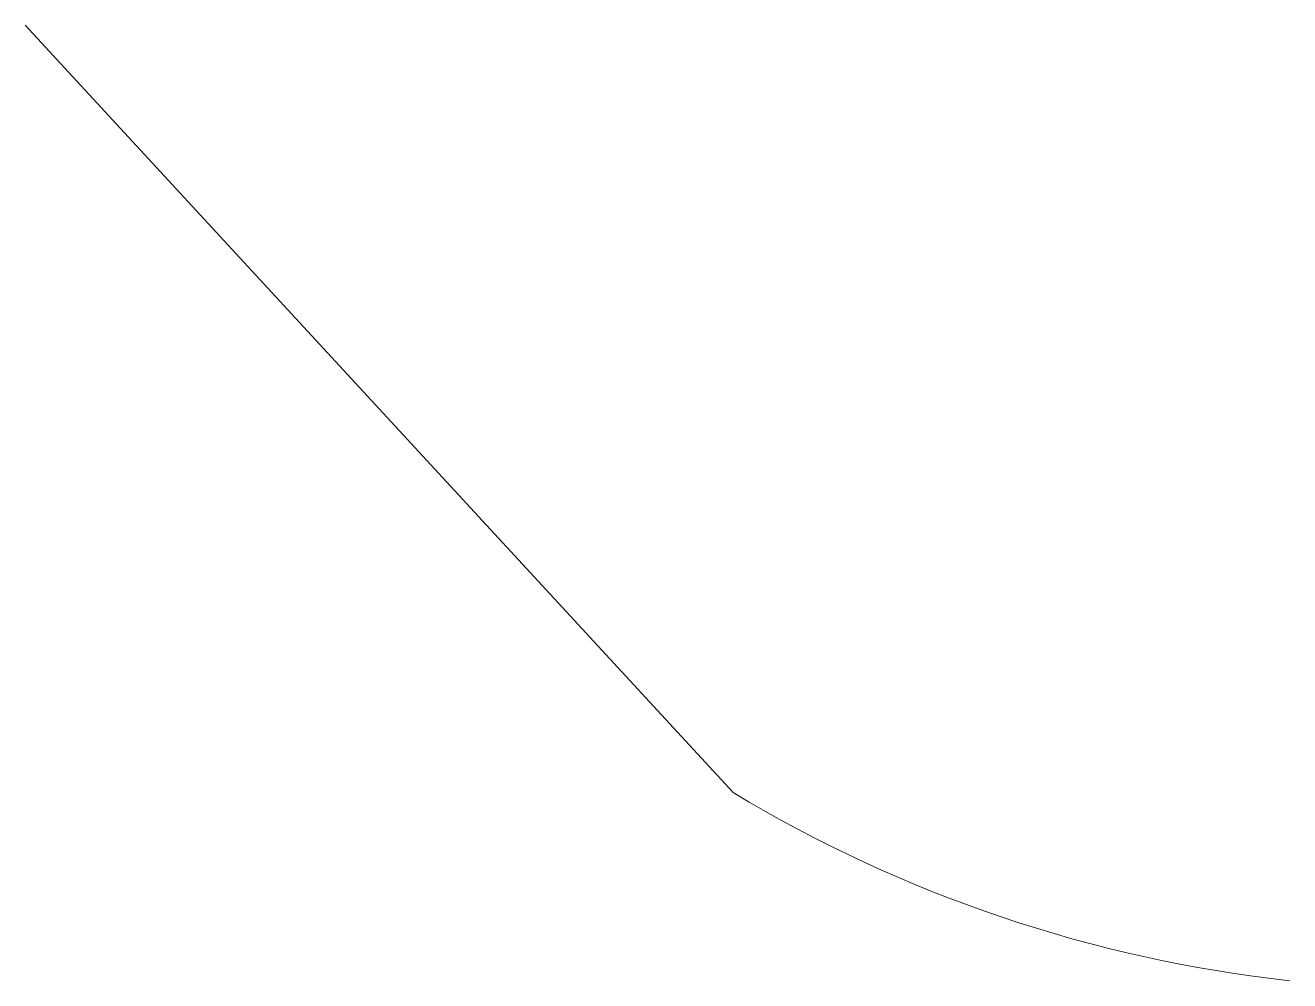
# Model space of a CAD drawing. Header units: millimetres. Extents: x 0 to 18.5, y -14 to 0.
import ezdxf

# ---------------------------------------------------------------- set-up
doc = ezdxf.new("R2010")
doc.units = ezdxf.units.MM
doc.layers.get('0').update_dxf_attribs({"lineweight": 5, "true_color": 0xffffff})

msp = doc.modelspace()

# ---------------------------------------------------------------- linework, layer by layer
msp.add_line((0, 0), (10.372, -11.244))
msp.add_arc((20.704, 5.881), 20, 238.8959, 263.7407)

doc.saveas('drawing.dxf')
